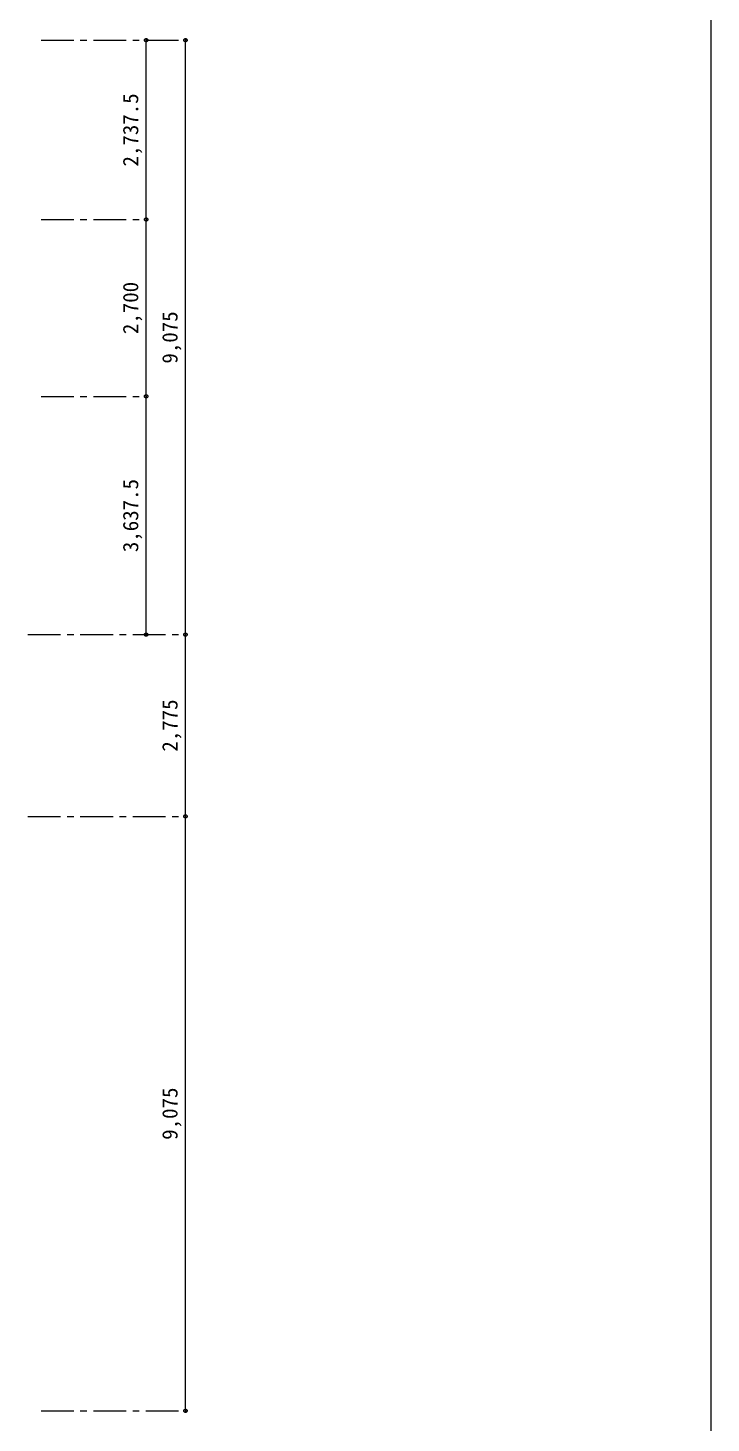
# Model space of a CAD drawing. Units: millimetres at full size, sheet at 1:100. Extents: x -84100 to 167013, y -59450 to 59350.
# Drawn here: x -12558 to -2129, y -37303 to -16003 of the extents above; entities that cross this region are included whole.
import ezdxf
from ezdxf.enums import TextEntityAlignment as Align

# ---------------------------------------------------------------- set-up
doc = ezdxf.new("R2010")
doc.units = ezdxf.units.MM
doc.header["$LTSCALE"] = 100
doc.header["$PDMODE"] = 32
doc.header["$PDSIZE"] = 50
doc.linetypes.add('CHAIN1', pattern=[8, 5, -1, 1, -1])
doc.layers.add('0-5_通芯符号', color=3, linetype='CHAIN1', lineweight=9)
doc.layers.add('F-0', color=3, linetype='Continuous', lineweight=9)
doc.styles.add('ＭＳ ゴシック', font='')
doc.styles.get('ＭＳ ゴシック').set_extended_font_data('MS Gothic')

msp = doc.modelspace()

# ---------------------------------------------------------------- linework, layer by layer
at = {"layer": '0-5_通芯符号'}
for p, q in [((-12358.2, -16190.8), (-10153.5, -16190.8)), ((-12358.2, -18928.3), (-10753.5, -18928.3)), ((-12358.2, -21628.3), (-10753.5, -21628.3)), ((-12558.5, -25265.8), (-10153.5, -25265.8)), ((-12558.5, -28040.8), (-10153.5, -28040.8)), ((-12358.2, -37115.8), (-10153.5, -37115.8))]:
    msp.add_line(p, q, dxfattribs=at)
at = {"layer": '0-5_通芯符号', "linetype": 'Continuous'}
for p, q in [((-10753.5, -18928.3), (-10753.5, -16190.8)), ((-10753.5, -21628.3), (-10753.5, -18928.3)), ((-10753.5, -25265.8), (-10753.5, -21628.3))]:
    msp.add_line(p, q, dxfattribs=at)
msp.add_lwpolyline([(-10153.5, -37115.8), (-10153.5, -28040.8), (-10153.5, -25265.8), (-10153.5, -16190.8)], dxfattribs=at)
at = {"layer": '0-5_通芯符号'}
for p in [(-10753.5, -16190.8), (-10153.5, -16190.8), (-10753.5, -18928.3), (-10753.5, -21628.3), (-10753.5, -25265.8), (-10153.5, -25265.8), (-10153.5, -28040.8), (-10153.5, -37115.8)]:
    msp.add_point(p, dxfattribs=at)
at = {"layer": 'F-0', "color": 5}
msp.add_line((-2129, -58048.3), (-2129, -1048.3), dxfattribs=at)

# ---------------------------------------------------------------- texts
at = {"layer": '0-5_通芯符号', "style": 'ＭＳ ゴシック'}
for s, p in [('2,737.5', (-10803.5, -18119.6)), ('2,700', (-10803.5, -20678.3)), ('9,075', (-10203.5, -21128.3)), ('3,637.5', (-10803.5, -24007.1)), ('2,775', (-10203.5, -27053.3)), ('9,075', (-10203.5, -32978.3))]:
    msp.add_text(s, height=234.6, rotation=90, dxfattribs=at).set_placement(p, align=Align.BOTTOM_LEFT)

doc.saveas('drawing.dxf')
